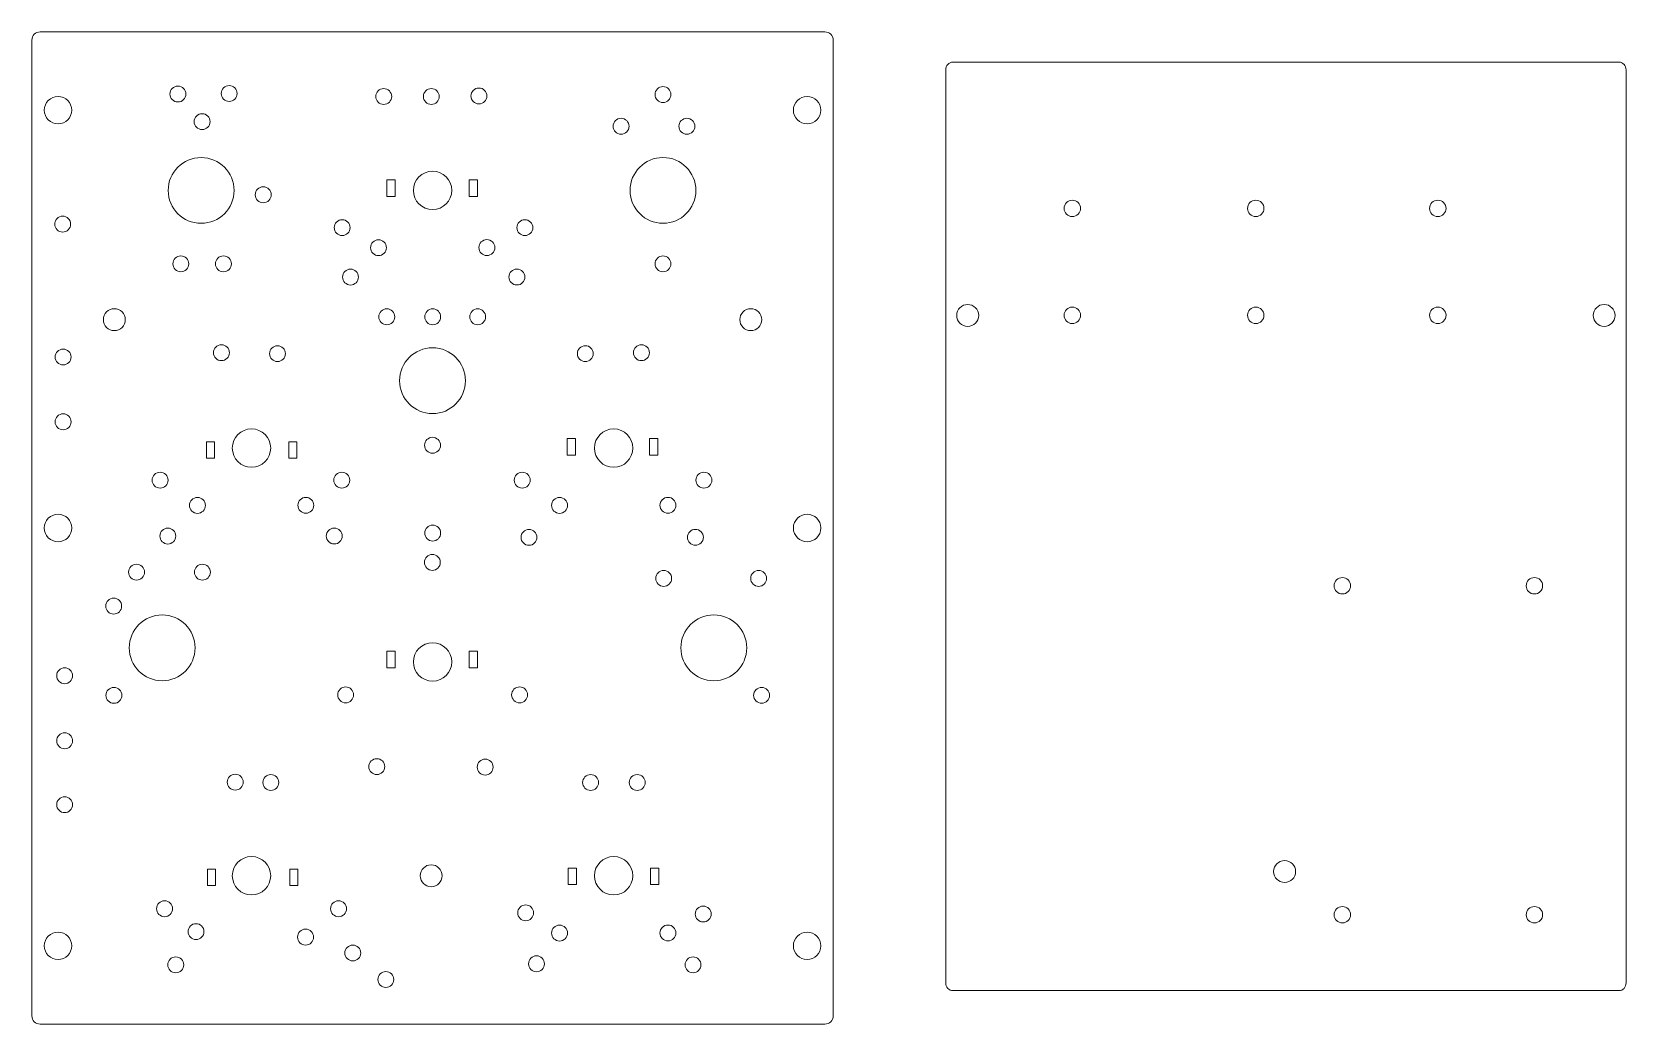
# Model space of a CAD drawing. Header units: millimetres. Extents: x -202 to 440, y -81 to 100.
# Drawn here: x 149.7 to 440.3, y -81 to 100 of the extents above; entities that cross this region are included whole.
import ezdxf

# ---------------------------------------------------------------- set-up
doc = ezdxf.new("R2010")
doc.units = ezdxf.units.MM
doc.header["$MEASUREMENT"] = 0
for name, color, linetype in [('Cut', 7, 'Continuous'), ('Engrave', 7, 'Continuous'), ('LED', 7, 'Continuous')]:
    doc.layers.add(name, color=color, linetype=linetype)

msp = doc.modelspace()

# ---------------------------------------------------------------- linework, layer by layer
at = {"layer": 'Cut', "color": 250, "lineweight": 9}
for points, knots in [([(149.7166, -79.5092), (149.7168, -79.9073), (149.8752, -80.289), (150.1569, -80.5703), (150.1569, -80.5703), (150.4385, -80.8516), (150.8185, -81.0095), (151.2166, -81.0092), (151.2166, -81.0092), (151.2166, -81.0092), (294.2666, -81.0092), (294.2666, -81.0092), (294.2666, -81.0092), (294.6646, -81.009), (295.0463, -80.8506), (295.3276, -80.5689), (295.3276, -80.5689), (295.6089, -80.2873), (295.7668, -79.9073), (295.7666, -79.5092), (295.7666, -79.5092), (295.7666, -79.5092), (295.7666, 98.4658), (295.7666, 98.4658), (295.7666, 98.4658), (295.7663, 98.8639), (295.6079, 99.2455), (295.3263, 99.5268), (295.3263, 99.5268), (295.0446, 99.8081), (294.6646, 99.966), (294.2666, 99.9658), (294.2666, 99.9658), (294.2666, 99.9658), (151.2166, 99.9658), (151.2166, 99.9658), (151.2166, 99.9658), (150.8185, 99.9655), (150.4368, 99.8071), (150.1555, 99.5255), (150.1555, 99.5255), (149.8742, 99.2438), (149.7163, 98.8639), (149.7166, 98.4658), (149.7166, 98.4658), (149.7166, 98.4658), (149.7166, -79.5092), (149.7166, -79.5092)], [0, 0, 0, 0, 0.07692308, 0.07692308, 0.07692308, 0.07692308, 0.15384615, 0.15384615, 0.15384615, 0.15384615, 0.23076923, 0.23076923, 0.23076923, 0.23076923, 0.30769231, 0.30769231, 0.30769231, 0.30769231, 0.38461538, 0.38461538, 0.38461538, 0.38461538, 0.46153846, 0.46153846, 0.46153846, 0.46153846, 0.53846154, 0.53846154, 0.53846154, 0.53846154, 0.61538462, 0.61538462, 0.61538462, 0.61538462, 0.69230769, 0.69230769, 0.69230769, 0.69230769, 0.76923077, 0.76923077, 0.76923077, 0.76923077, 0.84615385, 0.84615385, 0.84615385, 0.84615385, 1, 1, 1, 1]), ([(316.2841, -73.4902), (316.2843, -73.8627), (316.4187, -74.2198), (316.6579, -74.483), (316.6579, -74.483), (316.897, -74.7462), (317.2196, -74.894), (317.5576, -74.8937), (317.5576, -74.8937), (317.5576, -74.8937), (439.0104, -74.8937), (439.0104, -74.8937), (439.0104, -74.8937), (439.3483, -74.8935), (439.6724, -74.7453), (439.9112, -74.4817), (439.9112, -74.4817), (440.15, -74.2182), (440.2841, -73.8627), (440.2839, -73.4902), (440.2839, -73.4902), (440.2839, -73.4902), (440.2839, 93.036), (440.2839, 93.036), (440.2839, 93.036), (440.2837, 93.4085), (440.1492, 93.7655), (439.9101, 94.0287), (439.9101, 94.0287), (439.6709, 94.292), (439.3483, 94.4397), (439.0104, 94.4395), (439.0104, 94.4395), (439.0104, 94.4395), (317.5576, 94.4395), (317.5576, 94.4395), (317.5576, 94.4395), (317.2196, 94.4392), (316.8955, 94.291), (316.6567, 94.0275), (316.6567, 94.0275), (316.4179, 93.764), (316.2838, 93.4085), (316.2841, 93.036), (316.2841, 93.036), (316.2841, 93.036), (316.2841, -73.4902), (316.2841, -73.4902)], [0, 0, 0, 0, 0.07692308, 0.07692308, 0.07692308, 0.07692308, 0.15384615, 0.15384615, 0.15384615, 0.15384615, 0.23076923, 0.23076923, 0.23076923, 0.23076923, 0.30769231, 0.30769231, 0.30769231, 0.30769231, 0.38461538, 0.38461538, 0.38461538, 0.38461538, 0.46153846, 0.46153846, 0.46153846, 0.46153846, 0.53846154, 0.53846154, 0.53846154, 0.53846154, 0.61538462, 0.61538462, 0.61538462, 0.61538462, 0.69230769, 0.69230769, 0.69230769, 0.69230769, 0.76923077, 0.76923077, 0.76923077, 0.76923077, 0.84615385, 0.84615385, 0.84615385, 0.84615385, 1, 1, 1, 1]), ([(154.4791, 83.1783), (155.8598, 83.1783), (156.9791, 84.2975), (156.9791, 85.6783), (156.9791, 85.6783), (156.9791, 87.059), (155.8598, 88.1783), (154.4791, 88.1783), (154.4791, 88.1783), (153.0984, 88.1783), (151.9791, 87.059), (151.9791, 85.6783), (151.9791, 85.6783), (151.9791, 84.2976), (153.0983, 83.1783), (154.4791, 83.1783)], [0, 0, 0, 0, 0.2, 0.2, 0.2, 0.2, 0.4, 0.4, 0.4, 0.4, 0.6, 0.6, 0.6, 0.6, 1, 1, 1, 1]), ([(291.0041, 83.1783), (292.3848, 83.1783), (293.5041, 84.2975), (293.5041, 85.6783), (293.5041, 85.6783), (293.5041, 87.059), (292.3848, 88.1783), (291.0041, 88.1783), (291.0041, 88.1783), (289.6234, 88.1783), (288.5041, 87.059), (288.5041, 85.6783), (288.5041, 85.6783), (288.5041, 84.2976), (289.6233, 83.1783), (291.0041, 83.1783)], [0, 0, 0, 0, 0.2, 0.2, 0.2, 0.2, 0.4, 0.4, 0.4, 0.4, 0.6, 0.6, 0.6, 0.6, 1, 1, 1, 1]), ([(180.5563, 77.0475), (183.87, 77.0475), (186.5563, 74.3613), (186.5563, 71.0476), (186.5563, 71.0476), (186.5563, 67.7339), (183.87, 65.0476), (180.5563, 65.0476), (180.5563, 65.0476), (177.2426, 65.0475), (174.5563, 67.7338), (174.5563, 71.0475), (174.5563, 71.0475), (174.5563, 74.3612), (177.2426, 77.0475), (180.5563, 77.0475)], [0, 0, 0, 0, 0.2, 0.2, 0.2, 0.2, 0.4, 0.4, 0.4, 0.4, 0.6, 0.6, 0.6, 0.6, 1, 1, 1, 1]), ([(264.7416, 77.052), (268.0553, 77.052), (270.7416, 74.3658), (270.7416, 71.0521), (270.7416, 71.0521), (270.7416, 67.7384), (268.0553, 65.0521), (264.7416, 65.0521), (264.7416, 65.0521), (261.4279, 65.052), (258.7416, 67.7383), (258.7416, 71.052), (258.7416, 71.052), (258.7416, 74.3657), (261.4279, 77.052), (264.7416, 77.052)], [0, 0, 0, 0, 0.2, 0.2, 0.2, 0.2, 0.4, 0.4, 0.4, 0.4, 0.6, 0.6, 0.6, 0.6, 1, 1, 1, 1]), ([(222.7417, 74.552), (224.6744, 74.552), (226.2416, 72.9844), (226.2416, 71.0518), (226.2416, 71.0518), (226.2416, 69.1196), (224.6743, 67.552), (222.7416, 67.552), (222.7416, 67.552), (220.809, 67.5521), (219.2416, 69.1192), (219.2416, 71.0518), (219.2416, 71.0518), (219.2416, 72.985), (220.809, 74.5516), (222.7417, 74.552)], [0, 0, 0, 0, 0.2, 0.2, 0.2, 0.2, 0.4, 0.4, 0.4, 0.4, 0.6, 0.6, 0.6, 0.6, 1, 1, 1, 1]), ([(339.3407, 69.2684), (340.1691, 69.2684), (340.8407, 68.5968), (340.8407, 67.7684), (340.8407, 67.7684), (340.8407, 66.94), (340.1691, 66.2684), (339.3407, 66.2684), (339.3407, 66.2684), (338.5123, 66.2684), (337.8407, 66.94), (337.8407, 67.7684), (337.8407, 67.7684), (337.8407, 68.5968), (338.5123, 69.2684), (339.3407, 69.2684)], [0, 0, 0, 0, 0.2, 0.2, 0.2, 0.2, 0.4, 0.4, 0.4, 0.4, 0.6, 0.6, 0.6, 0.6, 1, 1, 1, 1]), ([(372.784, 69.2684), (373.6124, 69.2684), (374.284, 68.5968), (374.284, 67.7684), (374.284, 67.7684), (374.284, 66.94), (373.6124, 66.2684), (372.784, 66.2684), (372.784, 66.2684), (371.9556, 66.2684), (371.284, 66.94), (371.284, 67.7684), (371.284, 67.7684), (371.284, 68.5968), (371.9556, 69.2684), (372.784, 69.2684)], [0, 0, 0, 0, 0.2, 0.2, 0.2, 0.2, 0.4, 0.4, 0.4, 0.4, 0.6, 0.6, 0.6, 0.6, 1, 1, 1, 1]), ([(164.7416, 49.4784), (165.8462, 49.4784), (166.7416, 48.5828), (166.7416, 47.4782), (166.7416, 47.4782), (166.7416, 46.3737), (165.8462, 45.4782), (164.7416, 45.4782), (164.7416, 45.4782), (163.637, 45.4783), (162.7416, 46.3737), (162.7416, 47.4782), (162.7416, 47.4782), (162.7416, 48.5828), (163.637, 49.4782), (164.7416, 49.4784)], [0, 0, 0, 0, 0.2, 0.2, 0.2, 0.2, 0.4, 0.4, 0.4, 0.4, 0.6, 0.6, 0.6, 0.6, 1, 1, 1, 1]), ([(280.7416, 49.4784), (281.8462, 49.4784), (282.7416, 48.5828), (282.7416, 47.4782), (282.7416, 47.4782), (282.7416, 46.3737), (281.8462, 45.4782), (280.7416, 45.4782), (280.7416, 45.4782), (279.637, 45.4783), (278.7416, 46.3737), (278.7416, 47.4782), (278.7416, 47.4782), (278.7416, 48.5828), (279.637, 49.4782), (280.7416, 49.4784)], [0, 0, 0, 0, 0.2, 0.2, 0.2, 0.2, 0.4, 0.4, 0.4, 0.4, 0.6, 0.6, 0.6, 0.6, 1, 1, 1, 1]), ([(320.284, 50.248), (321.3886, 50.248), (322.284, 49.3524), (322.284, 48.2478), (322.284, 48.2478), (322.284, 47.1433), (321.3886, 46.2478), (320.284, 46.2478), (320.284, 46.2478), (319.1794, 46.2479), (318.284, 47.1433), (318.284, 48.2478), (318.284, 48.2478), (318.284, 49.3524), (319.1794, 50.2478), (320.284, 50.248)], [0, 0, 0, 0, 0.2, 0.2, 0.2, 0.2, 0.4, 0.4, 0.4, 0.4, 0.6, 0.6, 0.6, 0.6, 1, 1, 1, 1]), ([(339.3407, 49.7684), (340.1691, 49.7684), (340.8407, 49.0968), (340.8407, 48.2684), (340.8407, 48.2684), (340.8407, 47.44), (340.1691, 46.7684), (339.3407, 46.7684), (339.3407, 46.7684), (338.5123, 46.7684), (337.8407, 47.44), (337.8407, 48.2684), (337.8407, 48.2684), (337.8407, 49.0968), (338.5123, 49.7684), (339.3407, 49.7684)], [0, 0, 0, 0, 0.2, 0.2, 0.2, 0.2, 0.4, 0.4, 0.4, 0.4, 0.6, 0.6, 0.6, 0.6, 1, 1, 1, 1]), ([(372.784, 49.7684), (373.6124, 49.7684), (374.284, 49.0968), (374.284, 48.2684), (374.284, 48.2684), (374.284, 47.44), (373.6124, 46.7684), (372.784, 46.7684), (372.784, 46.7684), (371.9556, 46.7684), (371.284, 47.44), (371.284, 48.2684), (371.284, 48.2684), (371.284, 49.0968), (371.9556, 49.7684), (372.784, 49.7684)], [0, 0, 0, 0, 0.2, 0.2, 0.2, 0.2, 0.4, 0.4, 0.4, 0.4, 0.6, 0.6, 0.6, 0.6, 1, 1, 1, 1]), ([(436.284, 50.248), (437.3886, 50.248), (438.284, 49.3524), (438.284, 48.2478), (438.284, 48.2478), (438.284, 47.1433), (437.3886, 46.2478), (436.284, 46.2478), (436.284, 46.2478), (435.1794, 46.2479), (434.284, 47.1433), (434.284, 48.2478), (434.284, 48.2478), (434.284, 49.3524), (435.1794, 50.2478), (436.284, 50.248)], [0, 0, 0, 0, 0.2, 0.2, 0.2, 0.2, 0.4, 0.4, 0.4, 0.4, 0.6, 0.6, 0.6, 0.6, 1, 1, 1, 1]), ([(222.7416, 42.3452), (226.0553, 42.3452), (228.7416, 39.659), (228.7416, 36.3453), (228.7416, 36.3453), (228.7416, 33.0316), (226.0553, 30.3453), (222.7416, 30.3453), (222.7416, 30.3453), (219.4279, 30.3452), (216.7416, 33.0315), (216.7416, 36.3452), (216.7416, 36.3452), (216.7416, 39.6589), (219.4279, 42.3452), (222.7416, 42.3452)], [0, 0, 0, 0, 0.2, 0.2, 0.2, 0.2, 0.4, 0.4, 0.4, 0.4, 0.6, 0.6, 0.6, 0.6, 1, 1, 1, 1]), ([(189.7417, 27.552), (191.6744, 27.552), (193.2416, 25.9846), (193.2416, 24.0518), (193.2416, 24.0518), (193.2416, 22.1196), (191.6743, 20.552), (189.7416, 20.552), (189.7416, 20.552), (187.809, 20.552), (186.2416, 22.1193), (186.2416, 24.0518), (186.2416, 24.0518), (186.2416, 25.9851), (187.809, 27.5518), (189.7417, 27.552)], [0, 0, 0, 0, 0.2, 0.2, 0.2, 0.2, 0.4, 0.4, 0.4, 0.4, 0.6, 0.6, 0.6, 0.6, 1, 1, 1, 1]), ([(255.7417, 27.552), (257.6744, 27.552), (259.2416, 25.9843), (259.2416, 24.0519), (259.2416, 24.0519), (259.2416, 22.1196), (257.6743, 20.552), (255.7416, 20.552), (255.7416, 20.552), (253.809, 20.5521), (252.2416, 22.1193), (252.2416, 24.0519), (252.2416, 24.0519), (252.2416, 25.985), (253.809, 27.5518), (255.7417, 27.552)], [0, 0, 0, 0, 0.2, 0.2, 0.2, 0.2, 0.4, 0.4, 0.4, 0.4, 0.6, 0.6, 0.6, 0.6, 1, 1, 1, 1]), ([(154.4791, 6.9783), (155.8598, 6.9783), (156.9791, 8.0975), (156.9791, 9.4783), (156.9791, 9.4783), (156.9791, 10.859), (155.8598, 11.9783), (154.4791, 11.9783), (154.4791, 11.9783), (153.0984, 11.9783), (151.9791, 10.859), (151.9791, 9.4783), (151.9791, 9.4783), (151.9791, 8.0976), (153.0983, 6.9783), (154.4791, 6.9783)], [0, 0, 0, 0, 0.2, 0.2, 0.2, 0.2, 0.4, 0.4, 0.4, 0.4, 0.6, 0.6, 0.6, 0.6, 1, 1, 1, 1]), ([(291.0041, 6.9783), (292.3848, 6.9783), (293.5041, 8.0975), (293.5041, 9.4783), (293.5041, 9.4783), (293.5041, 10.859), (292.3848, 11.9783), (291.0041, 11.9783), (291.0041, 11.9783), (289.6234, 11.9783), (288.5041, 10.859), (288.5041, 9.4783), (288.5041, 9.4783), (288.5041, 8.0976), (289.6233, 6.9783), (291.0041, 6.9783)], [0, 0, 0, 0, 0.2, 0.2, 0.2, 0.2, 0.4, 0.4, 0.4, 0.4, 0.6, 0.6, 0.6, 0.6, 1, 1, 1, 1]), ([(173.4694, -6.3847), (176.783, -6.3847), (179.4694, -9.0709), (179.4694, -12.3846), (179.4694, -12.3846), (179.4694, -15.6983), (176.783, -18.3846), (173.4694, -18.3846), (173.4694, -18.3846), (170.1556, -18.3847), (167.4693, -15.6984), (167.4693, -12.3847), (167.4693, -12.3847), (167.4693, -9.071), (170.1556, -6.3847), (173.4694, -6.3847)], [0, 0, 0, 0, 0.2, 0.2, 0.2, 0.2, 0.4, 0.4, 0.4, 0.4, 0.6, 0.6, 0.6, 0.6, 1, 1, 1, 1]), ([(273.9984, -6.3847), (277.3121, -6.3847), (279.9984, -9.0709), (279.9984, -12.3846), (279.9984, -12.3846), (279.9984, -15.6983), (277.3121, -18.3846), (273.9984, -18.3846), (273.9984, -18.3846), (270.6847, -18.3847), (267.9984, -15.6984), (267.9984, -12.3847), (267.9984, -12.3847), (267.9984, -9.071), (270.6847, -6.3847), (273.9984, -6.3847)], [0, 0, 0, 0, 0.2, 0.2, 0.2, 0.2, 0.4, 0.4, 0.4, 0.4, 0.6, 0.6, 0.6, 0.6, 1, 1, 1, 1]), ([(222.741, -11.448), (224.6737, -11.448), (226.2409, -13.0154), (226.2409, -14.9482), (226.2409, -14.9482), (226.2409, -16.8805), (224.6736, -18.448), (222.7409, -18.448), (222.7409, -18.448), (220.8083, -18.448), (219.2409, -16.8807), (219.2409, -14.9482), (219.2409, -14.9482), (219.2409, -13.0149), (220.8083, -11.4481), (222.741, -11.448)], [0, 0, 0, 0, 0.2, 0.2, 0.2, 0.2, 0.4, 0.4, 0.4, 0.4, 0.6, 0.6, 0.6, 0.6, 1, 1, 1, 1]), ([(189.7417, -50.448), (191.6744, -50.448), (193.2416, -52.0156), (193.2416, -53.9481), (193.2416, -53.9481), (193.2416, -55.8803), (191.6743, -57.448), (189.7416, -57.448), (189.7416, -57.448), (187.809, -57.448), (186.2416, -55.8805), (186.2416, -53.9481), (186.2416, -53.9481), (186.2416, -52.0151), (187.809, -50.4482), (189.7417, -50.448)], [0, 0, 0, 0, 0.2, 0.2, 0.2, 0.2, 0.4, 0.4, 0.4, 0.4, 0.6, 0.6, 0.6, 0.6, 1, 1, 1, 1]), ([(222.4968, -51.9481), (223.6014, -51.9481), (224.4968, -52.8435), (224.4968, -53.948), (224.4968, -53.948), (224.4968, -55.0527), (223.6014, -55.948), (222.4968, -55.948), (222.4968, -55.948), (221.3922, -55.948), (220.4968, -55.0527), (220.4968, -53.948), (220.4968, -53.948), (220.4968, -52.8435), (221.3922, -51.9481), (222.4968, -51.9481)], [0, 0, 0, 0, 0.2, 0.2, 0.2, 0.2, 0.4, 0.4, 0.4, 0.4, 0.6, 0.6, 0.6, 0.6, 1, 1, 1, 1]), ([(255.7417, -50.448), (257.6744, -50.448), (259.2416, -52.0156), (259.2416, -53.9481), (259.2416, -53.9481), (259.2416, -55.8803), (257.6743, -57.448), (255.7416, -57.448), (255.7416, -57.448), (253.809, -57.448), (252.2416, -55.8805), (252.2416, -53.9481), (252.2416, -53.9481), (252.2416, -52.0151), (253.809, -50.4482), (255.7417, -50.448)], [0, 0, 0, 0, 0.2, 0.2, 0.2, 0.2, 0.4, 0.4, 0.4, 0.4, 0.6, 0.6, 0.6, 0.6, 1, 1, 1, 1]), ([(378.0392, -51.1785), (379.1438, -51.1785), (380.0392, -52.0739), (380.0392, -53.1784), (380.0392, -53.1784), (380.0392, -54.2831), (379.1438, -55.1784), (378.0392, -55.1784), (378.0392, -55.1784), (376.9346, -55.1784), (376.0392, -54.2831), (376.0392, -53.1784), (376.0392, -53.1784), (376.0392, -52.0739), (376.9346, -51.1785), (378.0392, -51.1785)], [0, 0, 0, 0, 0.2, 0.2, 0.2, 0.2, 0.4, 0.4, 0.4, 0.4, 0.6, 0.6, 0.6, 0.6, 1, 1, 1, 1]), ([(183.201, -55.7362), (183.201, -55.7362), (181.701, -55.7362), (181.701, -55.7362), (181.701, -55.7362), (181.701, -55.7362), (181.701, -52.7362), (181.701, -52.7362), (181.701, -52.7362), (181.701, -52.7362), (183.201, -52.7362), (183.201, -52.7362), (183.201, -52.7362), (183.201, -52.7362), (183.201, -55.7362), (183.201, -55.7362), (183.201, -55.7362), (183.201, -55.7362), (183.201, -55.7362), (183.201, -55.7362)], [0, 0, 0, 0, 0.16666667, 0.16666667, 0.16666667, 0.16666667, 0.33333333, 0.33333333, 0.33333333, 0.33333333, 0.5, 0.5, 0.5, 0.5, 0.66666667, 0.66666667, 0.66666667, 0.66666667, 1, 1, 1, 1]), ([(198.201, -55.7362), (198.201, -55.7362), (196.701, -55.7362), (196.701, -55.7362), (196.701, -55.7362), (196.701, -55.7362), (196.701, -52.7362), (196.701, -52.7362), (196.701, -52.7362), (196.701, -52.7362), (198.201, -52.7362), (198.201, -52.7362), (198.201, -52.7362), (198.201, -52.7362), (198.201, -55.7362), (198.201, -55.7362), (198.201, -55.7362), (198.201, -55.7362), (198.201, -55.7362), (198.201, -55.7362)], [0, 0, 0, 0, 0.16666667, 0.16666667, 0.16666667, 0.16666667, 0.33333333, 0.33333333, 0.33333333, 0.33333333, 0.5, 0.5, 0.5, 0.5, 0.66666667, 0.66666667, 0.66666667, 0.66666667, 1, 1, 1, 1]), ([(248.9558, -55.534), (248.9558, -55.534), (247.4558, -55.534), (247.4558, -55.534), (247.4558, -55.534), (247.4558, -55.534), (247.4558, -52.534), (247.4558, -52.534), (247.4558, -52.534), (247.4558, -52.534), (248.9558, -52.534), (248.9558, -52.534), (248.9558, -52.534), (248.9558, -52.534), (248.9558, -55.534), (248.9558, -55.534), (248.9558, -55.534), (248.9558, -55.534), (248.9558, -55.534), (248.9558, -55.534)], [0, 0, 0, 0, 0.16666667, 0.16666667, 0.16666667, 0.16666667, 0.33333333, 0.33333333, 0.33333333, 0.33333333, 0.5, 0.5, 0.5, 0.5, 0.66666667, 0.66666667, 0.66666667, 0.66666667, 1, 1, 1, 1]), ([(263.9558, -55.534), (263.9558, -55.534), (262.4558, -55.534), (262.4558, -55.534), (262.4558, -55.534), (262.4558, -55.534), (262.4558, -52.534), (262.4558, -52.534), (262.4558, -52.534), (262.4558, -52.534), (263.9558, -52.534), (263.9558, -52.534), (263.9558, -52.534), (263.9558, -52.534), (263.9558, -55.534), (263.9558, -55.534), (263.9558, -55.534), (263.9558, -55.534), (263.9558, -55.534), (263.9558, -55.534)], [0, 0, 0, 0, 0.16666667, 0.16666667, 0.16666667, 0.16666667, 0.33333333, 0.33333333, 0.33333333, 0.33333333, 0.5, 0.5, 0.5, 0.5, 0.66666667, 0.66666667, 0.66666667, 0.66666667, 1, 1, 1, 1]), ([(154.4791, -69.2217), (155.8598, -69.2217), (156.9791, -68.1025), (156.9791, -66.7217), (156.9791, -66.7217), (156.9791, -65.341), (155.8598, -64.2217), (154.4791, -64.2217), (154.4791, -64.2217), (153.0984, -64.2217), (151.9791, -65.341), (151.9791, -66.7217), (151.9791, -66.7217), (151.9791, -68.1024), (153.0983, -69.2217), (154.4791, -69.2217)], [0, 0, 0, 0, 0.2, 0.2, 0.2, 0.2, 0.4, 0.4, 0.4, 0.4, 0.6, 0.6, 0.6, 0.6, 1, 1, 1, 1]), ([(291.0041, -69.2217), (292.3848, -69.2217), (293.5041, -68.1025), (293.5041, -66.7217), (293.5041, -66.7217), (293.5041, -65.341), (292.3848, -64.2217), (291.0041, -64.2217), (291.0041, -64.2217), (289.6234, -64.2217), (288.5041, -65.341), (288.5041, -66.7217), (288.5041, -66.7217), (288.5041, -68.1024), (289.6233, -69.2217), (291.0041, -69.2217)], [0, 0, 0, 0, 0.2, 0.2, 0.2, 0.2, 0.4, 0.4, 0.4, 0.4, 0.6, 0.6, 0.6, 0.6, 1, 1, 1, 1])]:
    msp.add_open_spline(points, degree=3, knots=knots, dxfattribs=at)
at = {"layer": 'Engrave', "color": 250, "lineweight": 9}
for points in [[(215.9285, 69.9571), (215.9285, 69.9571), (214.4285, 69.9571), (214.4285, 69.9571), (214.4285, 69.9571), (214.4285, 69.9571), (214.4285, 72.9571), (214.4285, 72.9571), (214.4285, 72.9571), (214.4285, 72.9571), (215.9285, 72.9571), (215.9285, 72.9571), (215.9285, 72.9571), (215.9285, 72.9571), (215.9285, 69.9571), (215.9285, 69.9571), (215.9285, 69.9571), (215.9285, 69.9571), (215.9285, 69.9571), (215.9285, 69.9571)], [(230.9285, 69.9571), (230.9285, 69.9571), (229.4285, 69.9571), (229.4285, 69.9571), (229.4285, 69.9571), (229.4285, 69.9571), (229.4285, 72.9571), (229.4285, 72.9571), (229.4285, 72.9571), (229.4285, 72.9571), (230.9285, 72.9571), (230.9285, 72.9571), (230.9285, 72.9571), (230.9285, 72.9571), (230.9285, 69.9571), (230.9285, 69.9571), (230.9285, 69.9571), (230.9285, 69.9571), (230.9285, 69.9571), (230.9285, 69.9571)], [(183.0243, 22.208), (183.0243, 22.208), (181.5243, 22.208), (181.5243, 22.208), (181.5243, 22.208), (181.5243, 22.208), (181.5243, 25.208), (181.5243, 25.208), (181.5243, 25.208), (181.5243, 25.208), (183.0243, 25.208), (183.0243, 25.208), (183.0243, 25.208), (183.0243, 25.208), (183.0243, 22.208), (183.0243, 22.208), (183.0243, 22.208), (183.0243, 22.208), (183.0243, 22.208), (183.0243, 22.208)], [(198.0243, 22.208), (198.0243, 22.208), (196.5243, 22.208), (196.5243, 22.208), (196.5243, 22.208), (196.5243, 22.208), (196.5243, 25.208), (196.5243, 25.208), (196.5243, 25.208), (196.5243, 25.208), (198.0243, 25.208), (198.0243, 25.208), (198.0243, 25.208), (198.0243, 25.208), (198.0243, 22.208), (198.0243, 22.208), (198.0243, 22.208), (198.0243, 22.208), (198.0243, 22.208), (198.0243, 22.208)], [(248.7844, 22.7769), (248.7844, 22.7769), (247.2844, 22.7769), (247.2844, 22.7769), (247.2844, 22.7769), (247.2844, 22.7769), (247.2844, 25.7769), (247.2844, 25.7769), (247.2844, 25.7769), (247.2844, 25.7769), (248.7844, 25.7769), (248.7844, 25.7769), (248.7844, 25.7769), (248.7844, 25.7769), (248.7844, 22.7769), (248.7844, 22.7769), (248.7844, 22.7769), (248.7844, 22.7769), (248.7844, 22.7769), (248.7844, 22.7769)], [(263.7844, 22.7769), (263.7844, 22.7769), (262.2844, 22.7769), (262.2844, 22.7769), (262.2844, 22.7769), (262.2844, 22.7769), (262.2844, 25.7769), (262.2844, 25.7769), (262.2844, 25.7769), (262.2844, 25.7769), (263.7844, 25.7769), (263.7844, 25.7769), (263.7844, 25.7769), (263.7844, 25.7769), (263.7844, 22.7769), (263.7844, 22.7769), (263.7844, 22.7769), (263.7844, 22.7769), (263.7844, 22.7769), (263.7844, 22.7769)], [(215.936, -16.0147), (215.936, -16.0147), (214.436, -16.0147), (214.436, -16.0147), (214.436, -16.0147), (214.436, -16.0147), (214.436, -13.0147), (214.436, -13.0147), (214.436, -13.0147), (214.436, -13.0147), (215.936, -13.0147), (215.936, -13.0147), (215.936, -13.0147), (215.936, -13.0147), (215.936, -16.0147), (215.936, -16.0147), (215.936, -16.0147), (215.936, -16.0147), (215.936, -16.0147), (215.936, -16.0147)], [(230.936, -16.0147), (230.936, -16.0147), (229.436, -16.0147), (229.436, -16.0147), (229.436, -16.0147), (229.436, -16.0147), (229.436, -13.0147), (229.436, -13.0147), (229.436, -13.0147), (229.436, -13.0147), (230.936, -13.0147), (230.936, -13.0147), (230.936, -13.0147), (230.936, -13.0147), (230.936, -16.0147), (230.936, -16.0147), (230.936, -16.0147), (230.936, -16.0147), (230.936, -16.0147), (230.936, -16.0147)]]:
    msp.add_open_spline(points, degree=3, knots=[0, 0, 0, 0, 0.16666667, 0.16666667, 0.16666667, 0.16666667, 0.33333333, 0.33333333, 0.33333333, 0.33333333, 0.5, 0.5, 0.5, 0.5, 0.66666667, 0.66666667, 0.66666667, 0.66666667, 1, 1, 1, 1], dxfattribs=at)
at = {"layer": 'LED', "color": 114, "lineweight": 9}
for points in [[(176.3321, 90.0764), (177.1329, 90.0764), (177.7821, 89.4273), (177.7821, 88.6265), (177.7821, 88.6265), (177.7821, 87.8256), (177.1329, 87.1765), (176.3321, 87.1765), (176.3321, 87.1765), (175.5313, 87.1764), (174.8821, 87.8256), (174.8821, 88.6264), (174.8821, 88.6264), (174.8821, 89.4273), (175.5313, 90.0764), (176.3321, 90.0764)], [(185.6686, 90.1721), (186.4694, 90.1721), (187.1186, 89.523), (187.1186, 88.7222), (187.1186, 88.7222), (187.1186, 87.9213), (186.4694, 87.2722), (185.6686, 87.2722), (185.6686, 87.2722), (184.8678, 87.2721), (184.2186, 87.9213), (184.2186, 88.7221), (184.2186, 88.7221), (184.2186, 89.523), (184.8678, 90.1721), (185.6686, 90.1721)], [(213.8434, 89.6283), (214.6442, 89.6283), (215.2934, 88.9792), (215.2934, 88.1784), (215.2934, 88.1784), (215.2934, 87.3775), (214.6442, 86.7284), (213.8434, 86.7284), (213.8434, 86.7284), (213.0426, 86.7283), (212.3934, 87.3775), (212.3934, 88.1783), (212.3934, 88.1783), (212.3934, 88.9792), (213.0426, 89.6283), (213.8434, 89.6283)], [(222.5197, 89.6283), (223.3205, 89.6283), (223.9697, 88.9792), (223.9697, 88.1784), (223.9697, 88.1784), (223.9697, 87.3775), (223.3205, 86.7284), (222.5197, 86.7284), (222.5197, 86.7284), (221.7189, 86.7283), (221.0697, 87.3775), (221.0697, 88.1783), (221.0697, 88.1783), (221.0697, 88.9792), (221.7189, 89.6283), (222.5197, 89.6283)], [(231.196, 89.7223), (231.9968, 89.7223), (232.646, 89.0732), (232.646, 88.2724), (232.646, 88.2724), (232.646, 87.4715), (231.9968, 86.8224), (231.196, 86.8224), (231.196, 86.8224), (230.3952, 86.8223), (229.746, 87.4715), (229.746, 88.2723), (229.746, 88.2723), (229.746, 89.0732), (230.3952, 89.7223), (231.196, 89.7223)], [(264.7416, 89.9809), (265.5424, 89.9809), (266.1916, 89.3318), (266.1916, 88.531), (266.1916, 88.531), (266.1916, 87.7301), (265.5424, 87.081), (264.7416, 87.081), (264.7416, 87.081), (263.9408, 87.0809), (263.2916, 87.7301), (263.2916, 88.5309), (263.2916, 88.5309), (263.2916, 89.3318), (263.9408, 89.9809), (264.7416, 89.9809)], [(180.7415, 85.0424), (181.5423, 85.0424), (182.1915, 84.3933), (182.1915, 83.5925), (182.1915, 83.5925), (182.1915, 82.7916), (181.5423, 82.1425), (180.7415, 82.1425), (180.7415, 82.1425), (179.9407, 82.1424), (179.2915, 82.7916), (179.2915, 83.5924), (179.2915, 83.5924), (179.2915, 84.3933), (179.9407, 85.0424), (180.7415, 85.0424)], [(257.0988, 84.1957), (257.8996, 84.1957), (258.5488, 83.5466), (258.5488, 82.7458), (258.5488, 82.7458), (258.5488, 81.9449), (257.8996, 81.2958), (257.0988, 81.2958), (257.0988, 81.2958), (256.298, 81.2957), (255.6488, 81.9449), (255.6488, 82.7457), (255.6488, 82.7457), (255.6488, 83.5466), (256.298, 84.1957), (257.0988, 84.1957)], [(269.0988, 84.1957), (269.8996, 84.1957), (270.5488, 83.5466), (270.5488, 82.7458), (270.5488, 82.7458), (270.5488, 81.9449), (269.8996, 81.2958), (269.0988, 81.2958), (269.0988, 81.2958), (268.298, 81.2957), (267.6488, 81.9449), (267.6488, 82.7457), (267.6488, 82.7457), (267.6488, 83.5466), (268.298, 84.1957), (269.0988, 84.1957)], [(191.8816, 71.7071), (192.6824, 71.7071), (193.3316, 71.058), (193.3316, 70.2572), (193.3316, 70.2572), (193.3316, 69.4563), (192.6824, 68.8072), (191.8816, 68.8072), (191.8816, 68.8072), (191.0808, 68.8071), (190.4316, 69.4563), (190.4316, 70.2571), (190.4316, 70.2571), (190.4316, 71.058), (191.0808, 71.7071), (191.8816, 71.7071)], [(155.3292, 66.3545), (156.13, 66.3545), (156.7792, 65.7054), (156.7792, 64.9046), (156.7792, 64.9046), (156.7792, 64.1037), (156.13, 63.4546), (155.3292, 63.4546), (155.3292, 63.4546), (154.5284, 63.4545), (153.8793, 64.1037), (153.8793, 64.9045), (153.8793, 64.9045), (153.8793, 65.7054), (154.5284, 66.3545), (155.3292, 66.3545)], [(206.2655, 65.707), (207.0663, 65.707), (207.7155, 65.0579), (207.7155, 64.2571), (207.7155, 64.2571), (207.7155, 63.4562), (207.0663, 62.8071), (206.2655, 62.8071), (206.2655, 62.8071), (205.4647, 62.807), (204.8155, 63.4562), (204.8155, 64.257), (204.8155, 64.257), (204.8155, 65.0579), (205.4647, 65.707), (206.2655, 65.707)], [(239.5698, 65.707), (240.3706, 65.707), (241.0198, 65.0579), (241.0198, 64.2571), (241.0198, 64.2571), (241.0198, 63.4562), (240.3706, 62.8071), (239.5698, 62.8071), (239.5698, 62.8071), (238.769, 62.807), (238.1198, 63.4562), (238.1198, 64.257), (238.1198, 64.257), (238.1198, 65.0579), (238.769, 65.707), (239.5698, 65.707)], [(212.8913, 62.0523), (213.6922, 62.0523), (214.3414, 61.4032), (214.3414, 60.6024), (214.3414, 60.6024), (214.3414, 59.8015), (213.6922, 59.1524), (212.8913, 59.1524), (212.8913, 59.1524), (212.0905, 59.1523), (211.4413, 59.8015), (211.4413, 60.6023), (211.4413, 60.6023), (211.4413, 61.4032), (212.0905, 62.0523), (212.8913, 62.0523)], [(232.646, 62.0694), (233.4469, 62.0694), (234.0961, 61.4203), (234.0961, 60.6195), (234.0961, 60.6195), (234.0961, 59.8186), (233.4469, 59.1695), (232.646, 59.1695), (232.646, 59.1695), (231.8452, 59.1694), (231.196, 59.8186), (231.196, 60.6194), (231.196, 60.6194), (231.196, 61.4203), (231.8452, 62.0694), (232.646, 62.0694)], [(176.8579, 59.1132), (177.6587, 59.1132), (178.3079, 58.4641), (178.3079, 57.6633), (178.3079, 57.6633), (178.3079, 56.8624), (177.6587, 56.2133), (176.8579, 56.2133), (176.8579, 56.2133), (176.057, 56.2132), (175.4079, 56.8624), (175.4079, 57.6632), (175.4079, 57.6632), (175.4079, 58.4641), (176.057, 59.1132), (176.8579, 59.1132)], [(184.6251, 59.1132), (185.4259, 59.1132), (186.0751, 58.4641), (186.0751, 57.6633), (186.0751, 57.6633), (186.0751, 56.8624), (185.4259, 56.2133), (184.6251, 56.2133), (184.6251, 56.2133), (183.8242, 56.2132), (183.1751, 56.8624), (183.1751, 57.6632), (183.1751, 57.6632), (183.1751, 58.4641), (183.8242, 59.1132), (184.6251, 59.1132)], [(264.7416, 59.1132), (265.5424, 59.1132), (266.1916, 58.4641), (266.1916, 57.6633), (266.1916, 57.6633), (266.1916, 56.8624), (265.5424, 56.2133), (264.7416, 56.2133), (264.7416, 56.2133), (263.9408, 56.2132), (263.2916, 56.8624), (263.2916, 57.6632), (263.2916, 57.6632), (263.2916, 58.4641), (263.9408, 59.1132), (264.7416, 59.1132)], [(207.7877, 56.6974), (208.5885, 56.6974), (209.2377, 56.0483), (209.2377, 55.2475), (209.2377, 55.2475), (209.2377, 54.4466), (208.5885, 53.7975), (207.7877, 53.7975), (207.7877, 53.7975), (206.9868, 53.7974), (206.3377, 54.4466), (206.3377, 55.2474), (206.3377, 55.2474), (206.3377, 56.0483), (206.9868, 56.6974), (207.7877, 56.6974)], [(238.1198, 56.7027), (238.9206, 56.7027), (239.5698, 56.0536), (239.5698, 55.2528), (239.5698, 55.2528), (239.5698, 54.4519), (238.9206, 53.8028), (238.1198, 53.8028), (238.1198, 53.8028), (237.319, 53.8027), (236.6698, 54.4519), (236.6698, 55.2527), (236.6698, 55.2527), (236.6698, 56.0536), (237.319, 56.7027), (238.1198, 56.7027)], [(214.4008, 49.4514), (215.2016, 49.4514), (215.8508, 48.8023), (215.8508, 48.0015), (215.8508, 48.0015), (215.8508, 47.2006), (215.2016, 46.5515), (214.4008, 46.5515), (214.4008, 46.5515), (213.6, 46.5514), (212.9508, 47.2006), (212.9508, 48.0014), (212.9508, 48.0014), (212.9508, 48.8023), (213.6, 49.4514), (214.4008, 49.4514)], [(222.7715, 49.4514), (223.5723, 49.4514), (224.2215, 48.8023), (224.2215, 48.0015), (224.2215, 48.0015), (224.2215, 47.2006), (223.5723, 46.5515), (222.7715, 46.5515), (222.7715, 46.5515), (221.9707, 46.5514), (221.3215, 47.2006), (221.3215, 48.0014), (221.3215, 48.0014), (221.3215, 48.8023), (221.9707, 49.4514), (222.7715, 49.4514)], [(230.9709, 49.4514), (231.7717, 49.4514), (232.4209, 48.8023), (232.4209, 48.0015), (232.4209, 48.0015), (232.4209, 47.2006), (231.7717, 46.5515), (230.9709, 46.5515), (230.9709, 46.5515), (230.1701, 46.5514), (229.5209, 47.2006), (229.5209, 48.0014), (229.5209, 48.0014), (229.5209, 48.8023), (230.1701, 49.4514), (230.9709, 49.4514)], [(155.4058, 42.1172), (156.2066, 42.1172), (156.8558, 41.4681), (156.8558, 40.6673), (156.8558, 40.6673), (156.8558, 39.8664), (156.2066, 39.2173), (155.4058, 39.2173), (155.4058, 39.2173), (154.605, 39.2172), (153.9559, 39.8664), (153.9559, 40.6672), (153.9559, 40.6672), (153.9559, 41.4681), (154.605, 42.1172), (155.4058, 42.1172)], [(184.2592, 42.9017), (185.06, 42.9017), (185.7092, 42.2526), (185.7092, 41.4518), (185.7092, 41.4518), (185.7092, 40.6509), (185.06, 40.0018), (184.2592, 40.0018), (184.2592, 40.0018), (183.4583, 40.0017), (182.8091, 40.6509), (182.8091, 41.4517), (182.8091, 41.4517), (182.8091, 42.2526), (183.4583, 42.9017), (184.2592, 42.9017)], [(194.4896, 42.7253), (195.2904, 42.7253), (195.9396, 42.0762), (195.9396, 41.2754), (195.9396, 41.2754), (195.9396, 40.4745), (195.2904, 39.8254), (194.4896, 39.8254), (194.4896, 39.8254), (193.6888, 39.8253), (193.0396, 40.4745), (193.0396, 41.2753), (193.0396, 41.2753), (193.0396, 42.0762), (193.6888, 42.7253), (194.4896, 42.7253)], [(250.5813, 42.7254), (251.3821, 42.7254), (252.0313, 42.0763), (252.0313, 41.2755), (252.0313, 41.2755), (252.0313, 40.4746), (251.3821, 39.8255), (250.5813, 39.8255), (250.5813, 39.8255), (249.7805, 39.8254), (249.1313, 40.4746), (249.1313, 41.2754), (249.1313, 41.2754), (249.1313, 42.0763), (249.7805, 42.7254), (250.5813, 42.7254)], [(260.8118, 42.9018), (261.6126, 42.9018), (262.2618, 42.2527), (262.2618, 41.4519), (262.2618, 41.4519), (262.2618, 40.651), (261.6126, 40.0019), (260.8118, 40.0019), (260.8118, 40.0019), (260.011, 40.0018), (259.3618, 40.651), (259.3618, 41.4518), (259.3618, 41.4518), (259.3618, 42.2527), (260.011, 42.9018), (260.8118, 42.9018)], [(155.4058, 30.2996), (156.2066, 30.2996), (156.8558, 29.6505), (156.8558, 28.8497), (156.8558, 28.8497), (156.8558, 28.0488), (156.2066, 27.3997), (155.4058, 27.3997), (155.4058, 27.3997), (154.605, 27.3996), (153.9559, 28.0488), (153.9559, 28.8496), (153.9559, 28.8496), (153.9559, 29.6505), (154.605, 30.2996), (155.4058, 30.2996)], [(222.7416, 26.0165), (223.5424, 26.0165), (224.1916, 25.3674), (224.1916, 24.5666), (224.1916, 24.5666), (224.1916, 23.7657), (223.5424, 23.1166), (222.7416, 23.1166), (222.7416, 23.1166), (221.9408, 23.1165), (221.2916, 23.7657), (221.2916, 24.5665), (221.2916, 24.5665), (221.2916, 25.3674), (221.9408, 26.0165), (222.7416, 26.0165)], [(173.0859, 19.6567), (173.8868, 19.6567), (174.536, 19.0076), (174.536, 18.2068), (174.536, 18.2068), (174.536, 17.4059), (173.8868, 16.7568), (173.0859, 16.7568), (173.0859, 16.7568), (172.2851, 16.7567), (171.6359, 17.4059), (171.6359, 18.2067), (171.6359, 18.2067), (171.6359, 19.0076), (172.2851, 19.6567), (173.0859, 19.6567)], [(206.2007, 19.6567), (207.0015, 19.6567), (207.6507, 19.0076), (207.6507, 18.2068), (207.6507, 18.2068), (207.6507, 17.4059), (207.0015, 16.7568), (206.2007, 16.7568), (206.2007, 16.7568), (205.3998, 16.7567), (204.7507, 17.4059), (204.7507, 18.2067), (204.7507, 18.2067), (204.7507, 19.0076), (205.3998, 19.6567), (206.2007, 19.6567)], [(239.0859, 19.6567), (239.8867, 19.6567), (240.5359, 19.0076), (240.5359, 18.2068), (240.5359, 18.2068), (240.5359, 17.4059), (239.8867, 16.7568), (239.0859, 16.7568), (239.0859, 16.7568), (238.2851, 16.7567), (237.6359, 17.4059), (237.6359, 18.2067), (237.6359, 18.2067), (237.6359, 19.0076), (238.2851, 19.6567), (239.0859, 19.6567)], [(272.2007, 19.6567), (273.0015, 19.6567), (273.6507, 19.0076), (273.6507, 18.2068), (273.6507, 18.2068), (273.6507, 17.4059), (273.0015, 16.7568), (272.2007, 16.7568), (272.2007, 16.7568), (271.3999, 16.7567), (270.7507, 17.4059), (270.7507, 18.2067), (270.7507, 18.2067), (270.7507, 19.0076), (271.3999, 19.6567), (272.2007, 19.6567)], [(179.8913, 15.0523), (180.6922, 15.0523), (181.3414, 14.4032), (181.3414, 13.6024), (181.3414, 13.6024), (181.3414, 12.8015), (180.6922, 12.1524), (179.8913, 12.1524), (179.8913, 12.1524), (179.0905, 12.1523), (178.4413, 12.8015), (178.4413, 13.6023), (178.4413, 13.6023), (178.4413, 14.4032), (179.0905, 15.0523), (179.8913, 15.0523)], [(199.646, 15.0694), (200.4469, 15.0694), (201.0961, 14.4203), (201.0961, 13.6195), (201.0961, 13.6195), (201.0961, 12.8186), (200.4469, 12.1695), (199.646, 12.1695), (199.646, 12.1695), (198.8452, 12.1694), (198.196, 12.8186), (198.196, 13.6194), (198.196, 13.6194), (198.196, 14.4203), (198.8452, 15.0694), (199.646, 15.0694)], [(245.8913, 15.0523), (246.6922, 15.0523), (247.3414, 14.4032), (247.3414, 13.6024), (247.3414, 13.6024), (247.3414, 12.8015), (246.6922, 12.1524), (245.8913, 12.1524), (245.8913, 12.1524), (245.0905, 12.1523), (244.4413, 12.8015), (244.4413, 13.6023), (244.4413, 13.6023), (244.4413, 14.4032), (245.0905, 15.0523), (245.8913, 15.0523)], [(265.646, 15.0694), (266.4469, 15.0694), (267.0961, 14.4203), (267.0961, 13.6195), (267.0961, 13.6195), (267.0961, 12.8186), (266.4469, 12.1695), (265.646, 12.1695), (265.646, 12.1695), (264.8452, 12.1694), (264.196, 12.8186), (264.196, 13.6194), (264.196, 13.6194), (264.196, 14.4203), (264.8452, 15.0694), (265.646, 15.0694)], [(174.4974, 9.4593), (175.2982, 9.4593), (175.9474, 8.8102), (175.9474, 8.0094), (175.9474, 8.0094), (175.9474, 7.2085), (175.2982, 6.5594), (174.4974, 6.5594), (174.4974, 6.5594), (173.6966, 6.5593), (173.0473, 7.2085), (173.0473, 8.0093), (173.0473, 8.0093), (173.0473, 8.8102), (173.6966, 9.4593), (174.4974, 9.4593)], [(204.8294, 9.4646), (205.6302, 9.4646), (206.2794, 8.8155), (206.2794, 8.0147), (206.2794, 8.0147), (206.2794, 7.2138), (205.6302, 6.5647), (204.8294, 6.5647), (204.8294, 6.5647), (204.0285, 6.5646), (203.3794, 7.2138), (203.3794, 8.0146), (203.3794, 8.0146), (203.3794, 8.8155), (204.0285, 9.4646), (204.8294, 9.4646)], [(222.7715, 10.0049), (223.5723, 10.0049), (224.2215, 9.3558), (224.2215, 8.555), (224.2215, 8.555), (224.2215, 7.7541), (223.5723, 7.105), (222.7715, 7.105), (222.7715, 7.105), (221.9707, 7.1049), (221.3215, 7.7541), (221.3215, 8.5549), (221.3215, 8.5549), (221.3215, 9.3558), (221.9707, 10.0049), (222.7715, 10.0049)], [(240.3144, 9.2228), (241.1152, 9.2228), (241.7644, 8.5737), (241.7644, 7.7729), (241.7644, 7.7729), (241.7644, 6.972), (241.1152, 6.3229), (240.3144, 6.3229), (240.3144, 6.3229), (239.5136, 6.3228), (238.8644, 6.972), (238.8644, 7.7728), (238.8644, 7.7728), (238.8644, 8.5737), (239.5136, 9.2228), (240.3144, 9.2228)], [(270.6465, 9.2281), (271.4473, 9.2281), (272.0965, 8.579), (272.0965, 7.7782), (272.0965, 7.7782), (272.0965, 6.9773), (271.4473, 6.3282), (270.6465, 6.3282), (270.6465, 6.3282), (269.8457, 6.3281), (269.1965, 6.9773), (269.1965, 7.7781), (269.1965, 7.7781), (269.1965, 8.579), (269.8457, 9.2281), (270.6465, 9.2281)], [(222.7074, 4.6569), (223.5082, 4.6569), (224.1574, 4.0078), (224.1574, 3.207), (224.1574, 3.207), (224.1574, 2.4061), (223.5082, 1.757), (222.7074, 1.757), (222.7074, 1.757), (221.9066, 1.7569), (221.2574, 2.4061), (221.2574, 3.2069), (221.2574, 3.2069), (221.2574, 4.0078), (221.9066, 4.6569), (222.7074, 4.6569)], [(168.7931, 2.879), (169.5939, 2.879), (170.2431, 2.2299), (170.2431, 1.4291), (170.2431, 1.4291), (170.2431, 0.6282), (169.5939, -0.0209), (168.7931, -0.0209), (168.7931, -0.0209), (167.9923, -0.021), (167.3431, 0.6282), (167.3431, 1.429), (167.3431, 1.429), (167.3431, 2.2299), (167.9923, 2.879), (168.7931, 2.879)], [(180.7932, 2.879), (181.594, 2.879), (182.2432, 2.2299), (182.2432, 1.4291), (182.2432, 1.4291), (182.2432, 0.6282), (181.594, -0.0209), (180.7932, -0.0209), (180.7932, -0.0209), (179.9924, -0.021), (179.3432, 0.6282), (179.3432, 1.429), (179.3432, 1.429), (179.3432, 2.2299), (179.9924, 2.879), (180.7932, 2.879)], [(264.8683, 1.7352), (265.6691, 1.7352), (266.3183, 1.0861), (266.3183, 0.2853), (266.3183, 0.2853), (266.3183, -0.5156), (265.6691, -1.1647), (264.8683, -1.1647), (264.8683, -1.1647), (264.0675, -1.1648), (263.4183, -0.5156), (263.4183, 0.2852), (263.4183, 0.2852), (263.4183, 1.0861), (264.0675, 1.7352), (264.8683, 1.7352)], [(282.1767, 1.7352), (282.9775, 1.7352), (283.6267, 1.0861), (283.6267, 0.2853), (283.6267, 0.2853), (283.6267, -0.5156), (282.9775, -1.1647), (282.1767, -1.1647), (282.1767, -1.1647), (281.3759, -1.1648), (280.7267, -0.5156), (280.7267, 0.2852), (280.7267, 0.2852), (280.7267, 1.0861), (281.3759, 1.7352), (282.1767, 1.7352)], [(164.63, -3.3148), (165.4308, -3.3148), (166.08, -3.9639), (166.08, -4.7647), (166.08, -4.7647), (166.08, -5.5656), (165.4308, -6.2147), (164.63, -6.2147), (164.63, -6.2147), (163.8292, -6.2148), (163.18, -5.5656), (163.18, -4.7648), (163.18, -4.7648), (163.18, -3.9639), (163.8292, -3.3148), (164.63, -3.3148)], [(155.6894, -16.0147), (156.4902, -16.0147), (157.1394, -16.6638), (157.1394, -17.4646), (157.1394, -17.4646), (157.1394, -18.2655), (156.4902, -18.9146), (155.6894, -18.9146), (155.6894, -18.9146), (154.8886, -18.9147), (154.2394, -18.2655), (154.2394, -17.4647), (154.2394, -17.4647), (154.2394, -16.6638), (154.8886, -16.0147), (155.6894, -16.0147)], [(164.6681, -19.5947), (165.4689, -19.5947), (166.1181, -20.2438), (166.1181, -21.0446), (166.1181, -21.0446), (166.1181, -21.8455), (165.4689, -22.4946), (164.6681, -22.4946), (164.6681, -22.4946), (163.8673, -22.4947), (163.2181, -21.8455), (163.2181, -21.0447), (163.2181, -21.0447), (163.2181, -20.2438), (163.8673, -19.5947), (164.6681, -19.5947)], [(206.9032, -19.5094), (207.704, -19.5094), (208.3532, -20.1585), (208.3532, -20.9593), (208.3532, -20.9593), (208.3532, -21.7602), (207.704, -22.4093), (206.9032, -22.4093), (206.9032, -22.4093), (206.1024, -22.4094), (205.4531, -21.7602), (205.4531, -20.9594), (205.4531, -20.9594), (205.4531, -20.1585), (206.1024, -19.5094), (206.9032, -19.5094)], [(238.6115, -19.5094), (239.4123, -19.5094), (240.0615, -20.1585), (240.0615, -20.9593), (240.0615, -20.9593), (240.0615, -21.7602), (239.4123, -22.4093), (238.6115, -22.4093), (238.6115, -22.4093), (237.8107, -22.4094), (237.1615, -21.7602), (237.1615, -20.9594), (237.1615, -20.9594), (237.1615, -20.1585), (237.8107, -19.5094), (238.6115, -19.5094)], [(282.7168, -19.5922), (283.5176, -19.5922), (284.1668, -20.2413), (284.1668, -21.0421), (284.1668, -21.0421), (284.1668, -21.843), (283.5176, -22.4921), (282.7168, -22.4921), (282.7168, -22.4921), (281.916, -22.4922), (281.2668, -21.843), (281.2668, -21.0422), (281.2668, -21.0422), (281.2668, -20.2413), (281.916, -19.5922), (282.7168, -19.5922)], [(155.6894, -27.8775), (156.4902, -27.8775), (157.1394, -28.5266), (157.1394, -29.3274), (157.1394, -29.3274), (157.1394, -30.1283), (156.4902, -30.7774), (155.6894, -30.7774), (155.6894, -30.7774), (154.8886, -30.7775), (154.2394, -30.1283), (154.2394, -29.3275), (154.2394, -29.3275), (154.2394, -28.5266), (154.8886, -27.8775), (155.6894, -27.8775)], [(212.5791, -32.592), (213.3799, -32.592), (214.0291, -33.2411), (214.0291, -34.0419), (214.0291, -34.0419), (214.0291, -34.8428), (213.3799, -35.4919), (212.5791, -35.4919), (212.5791, -35.4919), (211.7783, -35.492), (211.129, -34.8428), (211.129, -34.042), (211.129, -34.042), (211.129, -33.2411), (211.7783, -32.592), (212.5791, -32.592)], [(232.3343, -32.6789), (233.1351, -32.6789), (233.7843, -33.328), (233.7843, -34.1288), (233.7843, -34.1288), (233.7843, -34.9297), (233.1351, -35.5788), (232.3343, -35.5788), (232.3343, -35.5788), (231.5335, -35.5789), (230.8843, -34.9297), (230.8843, -34.1289), (230.8843, -34.1289), (230.8843, -33.328), (231.5335, -32.6789), (232.3343, -32.6789)], [(186.7806, -35.4289), (187.5814, -35.4289), (188.2306, -36.078), (188.2306, -36.8788), (188.2306, -36.8788), (188.2306, -37.6797), (187.5814, -38.3288), (186.7806, -38.3288), (186.7806, -38.3288), (185.9798, -38.3289), (185.3306, -37.6797), (185.3306, -36.8789), (185.3306, -36.8789), (185.3306, -36.078), (185.9798, -35.4289), (186.7806, -35.4289)], [(193.2739, -35.4841), (194.0747, -35.4841), (194.7239, -36.1332), (194.7239, -36.934), (194.7239, -36.934), (194.7239, -37.7349), (194.0747, -38.384), (193.2739, -38.384), (193.2739, -38.384), (192.4731, -38.3841), (191.8239, -37.7349), (191.8239, -36.9341), (191.8239, -36.9341), (191.8239, -36.1332), (192.4731, -35.4841), (193.2739, -35.4841)], [(251.5527, -35.4838), (252.3535, -35.4838), (253.0027, -36.1329), (253.0027, -36.9337), (253.0027, -36.9337), (253.0027, -37.7346), (252.3535, -38.3837), (251.5527, -38.3837), (251.5527, -38.3837), (250.7519, -38.3838), (250.1027, -37.7346), (250.1027, -36.9338), (250.1027, -36.9338), (250.1027, -36.1329), (250.7519, -35.4838), (251.5527, -35.4838)], [(260.0527, -35.4838), (260.8535, -35.4838), (261.5027, -36.1329), (261.5027, -36.9337), (261.5027, -36.9337), (261.5027, -37.7346), (260.8535, -38.3837), (260.0527, -38.3837), (260.0527, -38.3837), (259.2519, -38.3838), (258.6027, -37.7346), (258.6027, -36.9338), (258.6027, -36.9338), (258.6027, -36.1329), (259.2519, -35.4838), (260.0527, -35.4838)], [(155.6894, -39.5332), (156.4902, -39.5332), (157.1394, -40.1823), (157.1394, -40.9831), (157.1394, -40.9831), (157.1394, -41.784), (156.4902, -42.4331), (155.6894, -42.4331), (155.6894, -42.4331), (154.8886, -42.4332), (154.2394, -41.784), (154.2394, -40.9832), (154.2394, -40.9832), (154.2394, -40.1823), (154.8886, -39.5332), (155.6894, -39.5332)], [(173.9037, -58.5094), (174.7046, -58.5094), (175.3538, -59.1585), (175.3538, -59.9593), (175.3538, -59.9593), (175.3538, -60.7602), (174.7046, -61.4093), (173.9037, -61.4093), (173.9037, -61.4093), (173.1029, -61.4094), (172.4537, -60.7602), (172.4537, -59.9594), (172.4537, -59.9594), (172.4537, -59.1585), (173.1029, -58.5094), (173.9037, -58.5094)], [(205.6121, -58.5094), (206.4129, -58.5094), (207.0621, -59.1585), (207.0621, -59.9593), (207.0621, -59.9593), (207.0621, -60.7602), (206.4129, -61.4093), (205.6121, -61.4093), (205.6121, -61.4093), (204.8113, -61.4094), (204.1621, -60.7602), (204.1621, -59.9594), (204.1621, -59.9594), (204.1621, -59.1585), (204.8113, -58.5094), (205.6121, -58.5094)], [(239.7117, -59.2605), (240.5125, -59.2605), (241.1617, -59.9096), (241.1617, -60.7104), (241.1617, -60.7104), (241.1617, -61.5113), (240.5125, -62.1604), (239.7117, -62.1604), (239.7117, -62.1604), (238.9109, -62.1605), (238.2617, -61.5113), (238.2617, -60.7105), (238.2617, -60.7105), (238.2617, -59.9096), (238.9109, -59.2605), (239.7117, -59.2605)], [(272.0773, -59.4802), (272.8781, -59.4802), (273.5273, -60.1293), (273.5273, -60.9301), (273.5273, -60.9301), (273.5273, -61.731), (272.8781, -62.3801), (272.0773, -62.3801), (272.0773, -62.3801), (271.2765, -62.3802), (270.6273, -61.731), (270.6273, -60.9302), (270.6273, -60.9302), (270.6273, -60.1293), (271.2765, -59.4802), (272.0773, -59.4802)], [(179.6291, -62.6856), (180.43, -62.6856), (181.0792, -63.3347), (181.0792, -64.1355), (181.0792, -64.1355), (181.0792, -64.9364), (180.43, -65.5855), (179.6291, -65.5855), (179.6291, -65.5855), (178.8283, -65.5856), (178.1791, -64.9364), (178.1791, -64.1356), (178.1791, -64.1356), (178.1791, -63.3347), (178.8283, -62.6856), (179.6291, -62.6856)], [(199.601, -63.686), (200.4019, -63.686), (201.0511, -64.3351), (201.0511, -65.1359), (201.0511, -65.1359), (201.0511, -65.9368), (200.4019, -66.5859), (199.601, -66.5859), (199.601, -66.5859), (198.8002, -66.586), (198.151, -65.9368), (198.151, -65.136), (198.151, -65.136), (198.151, -64.3351), (198.8002, -63.686), (199.601, -63.686)], [(245.8913, -62.9477), (246.6922, -62.9477), (247.3414, -63.5968), (247.3414, -64.3976), (247.3414, -64.3976), (247.3414, -65.1985), (246.6922, -65.8476), (245.8913, -65.8476), (245.8913, -65.8476), (245.0905, -65.8477), (244.4413, -65.1985), (244.4413, -64.3977), (244.4413, -64.3977), (244.4413, -63.5968), (245.0905, -62.9477), (245.8913, -62.9477)], [(265.646, -62.9306), (266.4469, -62.9306), (267.0961, -63.5797), (267.0961, -64.3805), (267.0961, -64.3805), (267.0961, -65.1814), (266.4469, -65.8305), (265.646, -65.8305), (265.646, -65.8305), (264.8452, -65.8306), (264.196, -65.1814), (264.196, -64.3806), (264.196, -64.3806), (264.196, -63.5797), (264.8452, -62.9306), (265.646, -62.9306)], [(208.2043, -66.586), (209.0051, -66.586), (209.6543, -67.2351), (209.6543, -68.0359), (209.6543, -68.0359), (209.6543, -68.8368), (209.0051, -69.4859), (208.2043, -69.4859), (208.2043, -69.4859), (207.4035, -69.486), (206.7543, -68.8368), (206.7543, -68.036), (206.7543, -68.036), (206.7543, -67.2351), (207.4035, -66.586), (208.2043, -66.586)], [(175.9364, -68.7505), (176.7372, -68.7505), (177.3864, -69.3996), (177.3864, -70.2004), (177.3864, -70.2004), (177.3864, -71.0013), (176.7372, -71.6504), (175.9364, -71.6504), (175.9364, -71.6504), (175.1356, -71.6505), (174.4863, -71.0013), (174.4863, -70.2005), (174.4863, -70.2005), (174.4863, -69.3996), (175.1356, -68.7505), (175.9364, -68.7505)], [(241.6942, -68.5519), (242.495, -68.5519), (243.1442, -69.201), (243.1442, -70.0018), (243.1442, -70.0018), (243.1442, -70.8027), (242.495, -71.4518), (241.6942, -71.4518), (241.6942, -71.4518), (240.8934, -71.4519), (240.2442, -70.8027), (240.2442, -70.0019), (240.2442, -70.0019), (240.2442, -69.201), (240.8934, -68.5519), (241.6942, -68.5519)], [(270.2166, -68.7505), (271.0174, -68.7505), (271.6666, -69.3996), (271.6666, -70.2004), (271.6666, -70.2004), (271.6666, -71.0013), (271.0174, -71.6504), (270.2166, -71.6504), (270.2166, -71.6504), (269.4158, -71.6505), (268.7666, -71.0013), (268.7666, -70.2005), (268.7666, -70.2005), (268.7666, -69.3996), (269.4158, -68.7505), (270.2166, -68.7505)], [(214.2325, -71.424), (215.0333, -71.424), (215.6825, -72.0731), (215.6825, -72.8739), (215.6825, -72.8739), (215.6825, -73.6748), (215.0333, -74.3239), (214.2325, -74.3239), (214.2325, -74.3239), (213.4317, -74.324), (212.7825, -73.6748), (212.7825, -72.874), (212.7825, -72.874), (212.7825, -72.0731), (213.4317, -71.424), (214.2325, -71.424)]]:
    msp.add_open_spline(points, degree=3, knots=[0, 0, 0, 0, 0.2, 0.2, 0.2, 0.2, 0.4, 0.4, 0.4, 0.4, 0.6, 0.6, 0.6, 0.6, 1, 1, 1, 1], dxfattribs=at)
at = {"layer": 'LED', "color": 250, "lineweight": 9}
for points in [[(405.9628, 69.2684), (406.7912, 69.2684), (407.4628, 68.5968), (407.4628, 67.7684), (407.4628, 67.7684), (407.4628, 66.94), (406.7912, 66.2684), (405.9628, 66.2684), (405.9628, 66.2684), (405.1344, 66.2684), (404.4628, 66.94), (404.4628, 67.7684), (404.4628, 67.7684), (404.4628, 68.5968), (405.1344, 69.2684), (405.9628, 69.2684)], [(405.9628, 49.7684), (406.7912, 49.7684), (407.4628, 49.0968), (407.4628, 48.2684), (407.4628, 48.2684), (407.4628, 47.44), (406.7912, 46.7684), (405.9628, 46.7684), (405.9628, 46.7684), (405.1344, 46.7684), (404.4628, 47.44), (404.4628, 48.2684), (404.4628, 48.2684), (404.4628, 49.0968), (405.1344, 49.7684), (405.9628, 49.7684)], [(388.5717, 0.4425), (389.4001, 0.4425), (390.0717, -0.2291), (390.0717, -1.0575), (390.0717, -1.0575), (390.0717, -1.8859), (389.4001, -2.5575), (388.5717, -2.5575), (388.5717, -2.5575), (387.7433, -2.5575), (387.0717, -1.8859), (387.0717, -1.0575), (387.0717, -1.0575), (387.0717, -0.2291), (387.7433, 0.4425), (388.5717, 0.4425)], [(423.5717, 0.4425), (424.4001, 0.4425), (425.0717, -0.2291), (425.0717, -1.0575), (425.0717, -1.0575), (425.0717, -1.8859), (424.4001, -2.5575), (423.5717, -2.5575), (423.5717, -2.5575), (422.7433, -2.5575), (422.0717, -1.8859), (422.0717, -1.0575), (422.0717, -1.0575), (422.0717, -0.2291), (422.7433, 0.4425), (423.5717, 0.4425)], [(388.5717, -59.5575), (389.4001, -59.5575), (390.0717, -60.2291), (390.0717, -61.0575), (390.0717, -61.0575), (390.0717, -61.8859), (389.4001, -62.5575), (388.5717, -62.5575), (388.5717, -62.5575), (387.7433, -62.5575), (387.0717, -61.8859), (387.0717, -61.0575), (387.0717, -61.0575), (387.0717, -60.2291), (387.7433, -59.5575), (388.5717, -59.5575)], [(423.5717, -59.5575), (424.4001, -59.5575), (425.0717, -60.2291), (425.0717, -61.0575), (425.0717, -61.0575), (425.0717, -61.8859), (424.4001, -62.5575), (423.5717, -62.5575), (423.5717, -62.5575), (422.7433, -62.5575), (422.0717, -61.8859), (422.0717, -61.0575), (422.0717, -61.0575), (422.0717, -60.2291), (422.7433, -59.5575), (423.5717, -59.5575)]]:
    msp.add_open_spline(points, degree=3, knots=[0, 0, 0, 0, 0.2, 0.2, 0.2, 0.2, 0.4, 0.4, 0.4, 0.4, 0.6, 0.6, 0.6, 0.6, 1, 1, 1, 1], dxfattribs=at)

doc.saveas('drawing.dxf')
